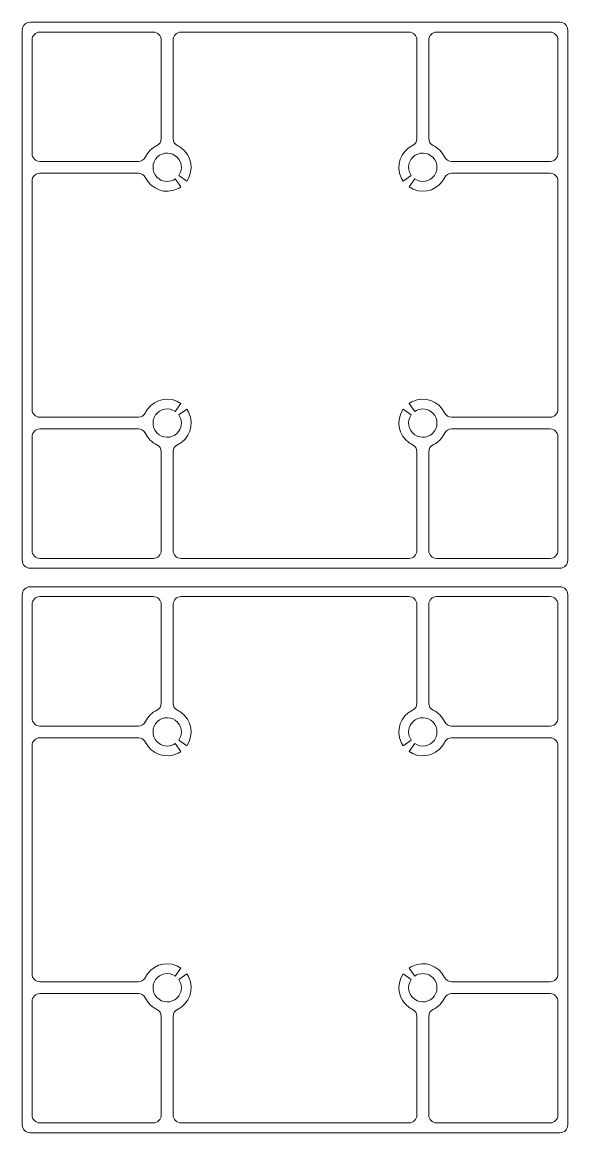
# Model space of a CAD drawing. Header units: inches. Extents: x -293 to -7, y 11 to 293.
# Drawn here: x -292.9 to -154.2, y 10.7 to 292.9 of the extents above; entities that cross this region are included whole.
import ezdxf

# ---------------------------------------------------------------- set-up
doc = ezdxf.new("R2010")
doc.units = ezdxf.units.IN
doc.header["$MEASUREMENT"] = 0

# ---------------------------------------------------------------- blocks, each defined once
blk = doc.blocks.new('block 3')
at = {"color": 7, "lineweight": 15, "true_color": 0xffffff}
blk.add_open_spline([(-189.57, 158.66), (-189.57, 157.56), (-188.68, 156.66), (-187.57, 156.66)], degree=3, dxfattribs=at)
blk = doc.blocks.new('block 4')
at = {"color": 7, "lineweight": 15, "true_color": 0xffffff}
blk.add_lwpolyline([(-189.57, 183.72), (-189.57, 158.66)], dxfattribs=at)
blk = doc.blocks.new('block 5')
at = {"color": 7, "lineweight": 15, "true_color": 0xffffff}
blk.add_open_spline([(-188.43, 185.53), (-189.13, 185.19), (-189.57, 184.49), (-189.57, 183.72)], degree=3, dxfattribs=at)
blk = doc.blocks.new('block 6')
at = {"color": 7, "lineweight": 15, "true_color": 0xffffff}
blk.add_open_spline([(-188.43, 185.53), (-187.18, 186.13), (-186.17, 187.14), (-185.57, 188.39)], degree=3, dxfattribs=at)
blk = doc.blocks.new('block 7')
at = {"color": 7, "lineweight": 15, "true_color": 0xffffff}
blk.add_open_spline([(-183.76, 189.53), (-184.53, 189.53), (-185.24, 189.09), (-185.57, 188.39)], degree=3, dxfattribs=at)
blk = doc.blocks.new('block 8')
at = {"color": 7, "lineweight": 15, "true_color": 0xffffff}
blk.add_lwpolyline([(-158.71, 189.53), (-183.76, 189.53)], dxfattribs=at)
blk = doc.blocks.new('block 9')
at = {"color": 7, "lineweight": 15, "true_color": 0xffffff}
blk.add_open_spline([(-156.71, 187.53), (-156.71, 188.64), (-157.6, 189.53), (-158.71, 189.53)], degree=3, dxfattribs=at)
blk = doc.blocks.new('block 10')
at = {"color": 7, "lineweight": 15, "true_color": 0xffffff}
blk.add_lwpolyline([(-156.71, 158.66), (-156.71, 187.53)], dxfattribs=at)
blk = doc.blocks.new('block 11')
at = {"color": 7, "lineweight": 15, "true_color": 0xffffff}
blk.add_open_spline([(-158.71, 156.66), (-157.6, 156.66), (-156.71, 157.56), (-156.71, 158.66)], degree=3, dxfattribs=at)
blk = doc.blocks.new('block 12')
at = {"color": 7, "lineweight": 15, "true_color": 0xffffff}
blk.add_lwpolyline([(-187.57, 156.66), (-158.71, 156.66)], dxfattribs=at)
blk = doc.blocks.new('block 13')
at = {"color": 7, "lineweight": 15, "true_color": 0xffffff}
blk.add_open_spline([(-288.43, 290.39), (-289.54, 290.39), (-290.43, 289.49), (-290.43, 288.39)], degree=3, dxfattribs=at)
blk = doc.blocks.new('block 14')
at = {"color": 7, "lineweight": 15, "true_color": 0xffffff}
blk.add_lwpolyline([(-259.57, 290.39), (-288.43, 290.39)], dxfattribs=at)
blk = doc.blocks.new('block 15')
at = {"color": 7, "lineweight": 15, "true_color": 0xffffff}
blk.add_open_spline([(-257.57, 288.39), (-257.57, 289.49), (-258.47, 290.39), (-259.57, 290.39)], degree=3, dxfattribs=at)
blk = doc.blocks.new('block 16')
at = {"color": 7, "lineweight": 15, "true_color": 0xffffff}
blk.add_lwpolyline([(-257.57, 263.33), (-257.57, 288.39)], dxfattribs=at)
blk = doc.blocks.new('block 17')
at = {"color": 7, "lineweight": 15, "true_color": 0xffffff}
blk.add_open_spline([(-258.71, 261.53), (-258.01, 261.86), (-257.57, 262.56), (-257.57, 263.33)], degree=3, dxfattribs=at)
blk = doc.blocks.new('block 18')
at = {"color": 7, "lineweight": 15, "true_color": 0xffffff}
blk.add_open_spline([(-258.71, 261.53), (-259.96, 260.93), (-260.97, 259.91), (-261.57, 258.66)], degree=3, dxfattribs=at)
blk = doc.blocks.new('block 19')
at = {"color": 7, "lineweight": 15, "true_color": 0xffffff}
blk.add_open_spline([(-263.38, 257.52), (-262.61, 257.52), (-261.91, 257.96), (-261.57, 258.66)], degree=3, dxfattribs=at)
blk = doc.blocks.new('block 20')
at = {"color": 7, "lineweight": 15, "true_color": 0xffffff}
blk.add_lwpolyline([(-288.43, 257.52), (-263.38, 257.52)], dxfattribs=at)
blk = doc.blocks.new('block 21')
at = {"color": 7, "lineweight": 15, "true_color": 0xffffff}
blk.add_open_spline([(-290.43, 259.52), (-290.43, 258.42), (-289.54, 257.52), (-288.43, 257.52)], degree=3, dxfattribs=at)
blk = doc.blocks.new('block 22')
at = {"color": 7, "lineweight": 15, "true_color": 0xffffff}
blk.add_lwpolyline([(-290.43, 288.39), (-290.43, 259.52)], dxfattribs=at)
blk = doc.blocks.new('block 23')
at = {"color": 7, "lineweight": 15, "true_color": 0xffffff}
blk.add_open_spline([(-290.93, 292.89), (-292.04, 292.89), (-292.93, 292), (-292.93, 290.89)], degree=3, dxfattribs=at)
blk = doc.blocks.new('block 24')
at = {"color": 7, "lineweight": 15, "true_color": 0xffffff}
blk.add_lwpolyline([(-292.93, 290.89), (-292.93, 156.16)], dxfattribs=at)
blk = doc.blocks.new('block 25')
at = {"color": 7, "lineweight": 15, "true_color": 0xffffff}
blk.add_open_spline([(-292.93, 156.16), (-292.93, 155.06), (-292.04, 154.16), (-290.93, 154.16)], degree=3, dxfattribs=at)
blk = doc.blocks.new('block 26')
at = {"color": 7, "lineweight": 15, "true_color": 0xffffff}
blk.add_lwpolyline([(-290.93, 154.16), (-156.21, 154.16)], dxfattribs=at)
blk = doc.blocks.new('block 27')
at = {"color": 7, "lineweight": 15, "true_color": 0xffffff}
blk.add_open_spline([(-156.21, 154.16), (-155.1, 154.16), (-154.21, 155.06), (-154.21, 156.16)], degree=3, dxfattribs=at)
blk = doc.blocks.new('block 28')
at = {"color": 7, "lineweight": 15, "true_color": 0xffffff}
blk.add_lwpolyline([(-154.21, 156.16), (-154.21, 290.89)], dxfattribs=at)
blk = doc.blocks.new('block 29')
at = {"color": 7, "lineweight": 15, "true_color": 0xffffff}
blk.add_open_spline([(-154.21, 290.89), (-154.21, 292), (-155.1, 292.89), (-156.21, 292.89)], degree=3, dxfattribs=at)
blk = doc.blocks.new('block 30')
at = {"color": 7, "lineweight": 15, "true_color": 0xffffff}
blk.add_lwpolyline([(-156.21, 292.89), (-290.93, 292.89)], dxfattribs=at)
blk = doc.blocks.new('block 31')
at = {"color": 7, "lineweight": 15, "true_color": 0xffffff}
blk.add_open_spline([(-253.12, 253.96), (-251.98, 255.59), (-252.38, 257.84), (-254.01, 258.98), (-255.63, 260.12), (-257.88, 259.72), (-259.02, 258.09), (-260.16, 256.46), (-259.76, 254.22), (-258.14, 253.08), (-256.9, 252.21), (-255.25, 252.21), (-254.01, 253.08)], degree=3, knots=[0, 0, 0, 0, 1, 1, 1, 2, 2, 2, 3, 3, 3, 4, 4, 4, 4], dxfattribs=at)
blk = doc.blocks.new('block 32')
at = {"color": 7, "lineweight": 15, "true_color": 0xffffff}
blk.add_lwpolyline([(-251.07, 252.53), (-253.12, 253.96)], dxfattribs=at)
blk = doc.blocks.new('block 33')
at = {"color": 7, "lineweight": 15, "true_color": 0xffffff}
blk.add_open_spline([(-251.07, 252.53), (-249.14, 255.29), (-249.81, 259.09), (-252.57, 261.02), (-252.85, 261.22), (-253.13, 261.38), (-253.43, 261.53)], degree=3, knots=[0, 0, 0, 0, 1, 1, 1, 2, 2, 2, 2], dxfattribs=at)
blk = doc.blocks.new('block 34')
at = {"color": 7, "lineweight": 15, "true_color": 0xffffff}
blk.add_open_spline([(-254.57, 263.33), (-254.57, 262.56), (-254.13, 261.86), (-253.43, 261.53)], degree=3, dxfattribs=at)
blk = doc.blocks.new('block 35')
at = {"color": 7, "lineweight": 15, "true_color": 0xffffff}
blk.add_lwpolyline([(-254.57, 288.39), (-254.57, 263.33)], dxfattribs=at)
blk = doc.blocks.new('block 36')
at = {"color": 7, "lineweight": 15, "true_color": 0xffffff}
blk.add_open_spline([(-252.57, 290.39), (-253.68, 290.39), (-254.57, 289.49), (-254.57, 288.39)], degree=3, dxfattribs=at)
blk = doc.blocks.new('block 37')
at = {"color": 7, "lineweight": 15, "true_color": 0xffffff}
blk.add_lwpolyline([(-194.57, 290.39), (-252.57, 290.39)], dxfattribs=at)
blk = doc.blocks.new('block 38')
at = {"color": 7, "lineweight": 15, "true_color": 0xffffff}
blk.add_open_spline([(-192.57, 288.39), (-192.57, 289.49), (-193.47, 290.39), (-194.57, 290.39)], degree=3, dxfattribs=at)
blk = doc.blocks.new('block 39')
at = {"color": 7, "lineweight": 15, "true_color": 0xffffff}
blk.add_lwpolyline([(-192.57, 263.33), (-192.57, 288.39)], dxfattribs=at)
blk = doc.blocks.new('block 40')
at = {"color": 7, "lineweight": 15, "true_color": 0xffffff}
blk.add_open_spline([(-193.71, 261.53), (-193.01, 261.86), (-192.57, 262.56), (-192.57, 263.33)], degree=3, dxfattribs=at)
blk = doc.blocks.new('block 41')
at = {"color": 7, "lineweight": 15, "true_color": 0xffffff}
blk.add_open_spline([(-193.71, 261.53), (-196.74, 260.07), (-198.03, 256.43), (-196.57, 253.39), (-196.43, 253.09), (-196.26, 252.8), (-196.07, 252.53)], degree=3, knots=[0, 0, 0, 0, 1, 1, 1, 2, 2, 2, 2], dxfattribs=at)
blk = doc.blocks.new('block 42')
at = {"color": 7, "lineweight": 15, "true_color": 0xffffff}
blk.add_lwpolyline([(-194.02, 253.96), (-196.07, 252.53)], dxfattribs=at)
blk = doc.blocks.new('block 43')
at = {"color": 7, "lineweight": 15, "true_color": 0xffffff}
blk.add_open_spline([(-193.14, 253.08), (-191.51, 251.94), (-189.26, 252.33), (-188.12, 253.96), (-186.98, 255.59), (-187.38, 257.84), (-189.01, 258.98), (-190.63, 260.12), (-192.88, 259.72), (-194.02, 258.09), (-194.89, 256.85), (-194.89, 255.2), (-194.02, 253.96)], degree=3, knots=[0, 0, 0, 0, 1, 1, 1, 2, 2, 2, 3, 3, 3, 4, 4, 4, 4], dxfattribs=at)
blk = doc.blocks.new('block 44')
at = {"color": 7, "lineweight": 15, "true_color": 0xffffff}
blk.add_lwpolyline([(-194.57, 251.03), (-193.14, 253.08)], dxfattribs=at)
blk = doc.blocks.new('block 45')
at = {"color": 7, "lineweight": 15, "true_color": 0xffffff}
blk.add_open_spline([(-194.57, 251.03), (-191.81, 249.1), (-188.01, 249.77), (-186.07, 252.53), (-185.88, 252.8), (-185.71, 253.09), (-185.57, 253.39)], degree=3, knots=[0, 0, 0, 0, 1, 1, 1, 2, 2, 2, 2], dxfattribs=at)
blk = doc.blocks.new('block 46')
at = {"color": 7, "lineweight": 15, "true_color": 0xffffff}
blk.add_open_spline([(-183.76, 254.53), (-184.53, 254.53), (-185.24, 254.09), (-185.57, 253.39)], degree=3, dxfattribs=at)
blk = doc.blocks.new('block 47')
at = {"color": 7, "lineweight": 15, "true_color": 0xffffff}
blk.add_lwpolyline([(-158.71, 254.53), (-183.76, 254.53)], dxfattribs=at)
blk = doc.blocks.new('block 48')
at = {"color": 7, "lineweight": 15, "true_color": 0xffffff}
blk.add_open_spline([(-156.71, 252.53), (-156.71, 253.64), (-157.6, 254.53), (-158.71, 254.53)], degree=3, dxfattribs=at)
blk = doc.blocks.new('block 49')
at = {"color": 7, "lineweight": 15, "true_color": 0xffffff}
blk.add_lwpolyline([(-156.71, 194.52), (-156.71, 252.53)], dxfattribs=at)
blk = doc.blocks.new('block 50')
at = {"color": 7, "lineweight": 15, "true_color": 0xffffff}
blk.add_open_spline([(-158.71, 192.52), (-157.6, 192.52), (-156.71, 193.42), (-156.71, 194.52)], degree=3, dxfattribs=at)
blk = doc.blocks.new('block 51')
at = {"color": 7, "lineweight": 15, "true_color": 0xffffff}
blk.add_lwpolyline([(-183.76, 192.52), (-158.71, 192.52)], dxfattribs=at)
blk = doc.blocks.new('block 52')
at = {"color": 7, "lineweight": 15, "true_color": 0xffffff}
blk.add_open_spline([(-185.57, 193.66), (-185.24, 192.96), (-184.53, 192.52), (-183.76, 192.52)], degree=3, dxfattribs=at)
blk = doc.blocks.new('block 53')
at = {"color": 7, "lineweight": 15, "true_color": 0xffffff}
blk.add_open_spline([(-185.57, 193.66), (-187.02, 196.7), (-190.66, 197.98), (-193.7, 196.53), (-194.01, 196.39), (-194.29, 196.22), (-194.57, 196.02)], degree=3, knots=[0, 0, 0, 0, 1, 1, 1, 2, 2, 2, 2], dxfattribs=at)
blk = doc.blocks.new('block 54')
at = {"color": 7, "lineweight": 15, "true_color": 0xffffff}
blk.add_lwpolyline([(-193.14, 193.98), (-194.57, 196.02)], dxfattribs=at)
blk = doc.blocks.new('block 55')
at = {"color": 7, "lineweight": 15, "true_color": 0xffffff}
blk.add_open_spline([(-194.02, 193.09), (-195.16, 191.46), (-194.76, 189.22), (-193.14, 188.08), (-191.51, 186.94), (-189.26, 187.33), (-188.12, 188.96), (-186.98, 190.59), (-187.38, 192.84), (-189.01, 193.98), (-190.25, 194.84), (-191.9, 194.84), (-193.14, 193.98)], degree=3, knots=[0, 0, 0, 0, 1, 1, 1, 2, 2, 2, 3, 3, 3, 4, 4, 4, 4], dxfattribs=at)
blk = doc.blocks.new('block 56')
at = {"color": 7, "lineweight": 15, "true_color": 0xffffff}
blk.add_lwpolyline([(-196.07, 194.53), (-194.02, 193.09)], dxfattribs=at)
blk = doc.blocks.new('block 57')
at = {"color": 7, "lineweight": 15, "true_color": 0xffffff}
blk.add_open_spline([(-196.07, 194.53), (-198, 191.77), (-197.33, 187.96), (-194.57, 186.03), (-194.3, 185.84), (-194.01, 185.67), (-193.71, 185.53)], degree=3, knots=[0, 0, 0, 0, 1, 1, 1, 2, 2, 2, 2], dxfattribs=at)
blk = doc.blocks.new('block 58')
at = {"color": 7, "lineweight": 15, "true_color": 0xffffff}
blk.add_open_spline([(-192.57, 183.72), (-192.57, 184.49), (-193.01, 185.19), (-193.71, 185.53)], degree=3, dxfattribs=at)
blk = doc.blocks.new('block 59')
at = {"color": 7, "lineweight": 15, "true_color": 0xffffff}
blk.add_lwpolyline([(-192.57, 158.66), (-192.57, 183.72)], dxfattribs=at)
blk = doc.blocks.new('block 60')
at = {"color": 7, "lineweight": 15, "true_color": 0xffffff}
blk.add_open_spline([(-194.57, 156.66), (-193.47, 156.66), (-192.57, 157.56), (-192.57, 158.66)], degree=3, dxfattribs=at)
blk = doc.blocks.new('block 61')
at = {"color": 7, "lineweight": 15, "true_color": 0xffffff}
blk.add_lwpolyline([(-252.57, 156.66), (-194.57, 156.66)], dxfattribs=at)
blk = doc.blocks.new('block 62')
at = {"color": 7, "lineweight": 15, "true_color": 0xffffff}
blk.add_open_spline([(-254.57, 158.66), (-254.57, 157.56), (-253.68, 156.66), (-252.57, 156.66)], degree=3, dxfattribs=at)
blk = doc.blocks.new('block 63')
at = {"color": 7, "lineweight": 15, "true_color": 0xffffff}
blk.add_lwpolyline([(-254.57, 183.72), (-254.57, 158.66)], dxfattribs=at)
blk = doc.blocks.new('block 64')
at = {"color": 7, "lineweight": 15, "true_color": 0xffffff}
blk.add_open_spline([(-253.43, 185.53), (-254.13, 185.19), (-254.57, 184.49), (-254.57, 183.72)], degree=3, dxfattribs=at)
blk = doc.blocks.new('block 65')
at = {"color": 7, "lineweight": 15, "true_color": 0xffffff}
blk.add_open_spline([(-253.43, 185.53), (-250.4, 186.98), (-249.11, 190.62), (-250.57, 193.66), (-250.71, 193.96), (-250.88, 194.25), (-251.07, 194.53)], degree=3, knots=[0, 0, 0, 0, 1, 1, 1, 2, 2, 2, 2], dxfattribs=at)
blk = doc.blocks.new('block 66')
at = {"color": 7, "lineweight": 15, "true_color": 0xffffff}
blk.add_lwpolyline([(-253.12, 193.09), (-251.07, 194.53)], dxfattribs=at)
blk = doc.blocks.new('block 67')
at = {"color": 7, "lineweight": 15, "true_color": 0xffffff}
blk.add_open_spline([(-254.01, 193.98), (-255.63, 195.12), (-257.88, 194.72), (-259.02, 193.09), (-260.16, 191.46), (-259.76, 189.22), (-258.14, 188.08), (-256.51, 186.94), (-254.26, 187.33), (-253.12, 188.96), (-252.25, 190.2), (-252.25, 191.85), (-253.12, 193.09)], degree=3, knots=[0, 0, 0, 0, 1, 1, 1, 2, 2, 2, 3, 3, 3, 4, 4, 4, 4], dxfattribs=at)
blk = doc.blocks.new('block 68')
at = {"color": 7, "lineweight": 15, "true_color": 0xffffff}
blk.add_lwpolyline([(-252.57, 196.02), (-254.01, 193.98)], dxfattribs=at)
blk = doc.blocks.new('block 69')
at = {"color": 7, "lineweight": 15, "true_color": 0xffffff}
blk.add_open_spline([(-252.57, 196.02), (-255.33, 197.96), (-259.14, 197.29), (-261.07, 194.53), (-261.26, 194.25), (-261.43, 193.96), (-261.57, 193.66)], degree=3, knots=[0, 0, 0, 0, 1, 1, 1, 2, 2, 2, 2], dxfattribs=at)
blk = doc.blocks.new('block 70')
at = {"color": 7, "lineweight": 15, "true_color": 0xffffff}
blk.add_open_spline([(-263.38, 192.52), (-262.61, 192.52), (-261.91, 192.96), (-261.57, 193.66)], degree=3, dxfattribs=at)
blk = doc.blocks.new('block 71')
at = {"color": 7, "lineweight": 15, "true_color": 0xffffff}
blk.add_lwpolyline([(-288.43, 192.52), (-263.38, 192.52)], dxfattribs=at)
blk = doc.blocks.new('block 72')
at = {"color": 7, "lineweight": 15, "true_color": 0xffffff}
blk.add_open_spline([(-290.43, 194.52), (-290.43, 193.42), (-289.54, 192.52), (-288.43, 192.52)], degree=3, dxfattribs=at)
blk = doc.blocks.new('block 73')
at = {"color": 7, "lineweight": 15, "true_color": 0xffffff}
blk.add_lwpolyline([(-290.43, 252.53), (-290.43, 194.52)], dxfattribs=at)
blk = doc.blocks.new('block 74')
at = {"color": 7, "lineweight": 15, "true_color": 0xffffff}
blk.add_open_spline([(-288.43, 254.53), (-289.54, 254.53), (-290.43, 253.64), (-290.43, 252.53)], degree=3, dxfattribs=at)
blk = doc.blocks.new('block 75')
at = {"color": 7, "lineweight": 15, "true_color": 0xffffff}
blk.add_lwpolyline([(-263.38, 254.53), (-288.43, 254.53)], dxfattribs=at)
blk = doc.blocks.new('block 76')
at = {"color": 7, "lineweight": 15, "true_color": 0xffffff}
blk.add_open_spline([(-261.57, 253.39), (-261.91, 254.09), (-262.61, 254.53), (-263.38, 254.53)], degree=3, dxfattribs=at)
blk = doc.blocks.new('block 77')
at = {"color": 7, "lineweight": 15, "true_color": 0xffffff}
blk.add_open_spline([(-261.57, 253.39), (-260.12, 250.36), (-256.48, 249.07), (-253.44, 250.52), (-253.14, 250.67), (-252.85, 250.84), (-252.57, 251.03)], degree=3, knots=[0, 0, 0, 0, 1, 1, 1, 2, 2, 2, 2], dxfattribs=at)
blk = doc.blocks.new('block 78')
at = {"color": 7, "lineweight": 15, "true_color": 0xffffff}
blk.add_lwpolyline([(-254.01, 253.08), (-252.57, 251.03)], dxfattribs=at)
blk = doc.blocks.new('block 79')
at = {"color": 7, "lineweight": 15, "true_color": 0xffffff}
blk.add_open_spline([(-288.43, 189.53), (-289.54, 189.53), (-290.43, 188.64), (-290.43, 187.53)], degree=3, dxfattribs=at)
blk = doc.blocks.new('block 80')
at = {"color": 7, "lineweight": 15, "true_color": 0xffffff}
blk.add_lwpolyline([(-263.38, 189.53), (-288.43, 189.53)], dxfattribs=at)
blk = doc.blocks.new('block 81')
at = {"color": 7, "lineweight": 15, "true_color": 0xffffff}
blk.add_open_spline([(-261.57, 188.39), (-261.91, 189.09), (-262.61, 189.53), (-263.38, 189.53)], degree=3, dxfattribs=at)
blk = doc.blocks.new('block 82')
at = {"color": 7, "lineweight": 15, "true_color": 0xffffff}
blk.add_open_spline([(-261.57, 188.39), (-260.97, 187.14), (-259.96, 186.13), (-258.71, 185.53)], degree=3, dxfattribs=at)
blk = doc.blocks.new('block 83')
at = {"color": 7, "lineweight": 15, "true_color": 0xffffff}
blk.add_open_spline([(-257.57, 183.72), (-257.57, 184.49), (-258.01, 185.19), (-258.71, 185.53)], degree=3, dxfattribs=at)
blk = doc.blocks.new('block 84')
at = {"color": 7, "lineweight": 15, "true_color": 0xffffff}
blk.add_lwpolyline([(-257.57, 158.66), (-257.57, 183.72)], dxfattribs=at)
blk = doc.blocks.new('block 85')
at = {"color": 7, "lineweight": 15, "true_color": 0xffffff}
blk.add_open_spline([(-259.57, 156.66), (-258.47, 156.66), (-257.57, 157.56), (-257.57, 158.66)], degree=3, dxfattribs=at)
blk = doc.blocks.new('block 86')
at = {"color": 7, "lineweight": 15, "true_color": 0xffffff}
blk.add_lwpolyline([(-288.43, 156.66), (-259.57, 156.66)], dxfattribs=at)
blk = doc.blocks.new('block 87')
at = {"color": 7, "lineweight": 15, "true_color": 0xffffff}
blk.add_open_spline([(-290.43, 158.66), (-290.43, 157.56), (-289.54, 156.66), (-288.43, 156.66)], degree=3, dxfattribs=at)
blk = doc.blocks.new('block 88')
at = {"color": 7, "lineweight": 15, "true_color": 0xffffff}
blk.add_lwpolyline([(-290.43, 187.53), (-290.43, 158.66)], dxfattribs=at)
blk = doc.blocks.new('block 89')
at = {"color": 7, "lineweight": 15, "true_color": 0xffffff}
blk.add_open_spline([(-158.71, 257.52), (-157.6, 257.52), (-156.71, 258.42), (-156.71, 259.52)], degree=3, dxfattribs=at)
blk = doc.blocks.new('block 90')
at = {"color": 7, "lineweight": 15, "true_color": 0xffffff}
blk.add_lwpolyline([(-183.76, 257.52), (-158.71, 257.52)], dxfattribs=at)
blk = doc.blocks.new('block 91')
at = {"color": 7, "lineweight": 15, "true_color": 0xffffff}
blk.add_open_spline([(-185.57, 258.66), (-185.24, 257.96), (-184.53, 257.52), (-183.76, 257.52)], degree=3, dxfattribs=at)
blk = doc.blocks.new('block 92')
at = {"color": 7, "lineweight": 15, "true_color": 0xffffff}
blk.add_open_spline([(-185.57, 258.66), (-186.17, 259.91), (-187.18, 260.93), (-188.43, 261.53)], degree=3, dxfattribs=at)
blk = doc.blocks.new('block 93')
at = {"color": 7, "lineweight": 15, "true_color": 0xffffff}
blk.add_open_spline([(-189.57, 263.33), (-189.57, 262.56), (-189.13, 261.86), (-188.43, 261.53)], degree=3, dxfattribs=at)
blk = doc.blocks.new('block 94')
at = {"color": 7, "lineweight": 15, "true_color": 0xffffff}
blk.add_lwpolyline([(-189.57, 288.39), (-189.57, 263.33)], dxfattribs=at)
blk = doc.blocks.new('block 95')
at = {"color": 7, "lineweight": 15, "true_color": 0xffffff}
blk.add_open_spline([(-187.57, 290.39), (-188.68, 290.39), (-189.57, 289.49), (-189.57, 288.39)], degree=3, dxfattribs=at)
blk = doc.blocks.new('block 96')
at = {"color": 7, "lineweight": 15, "true_color": 0xffffff}
blk.add_lwpolyline([(-158.71, 290.39), (-187.57, 290.39)], dxfattribs=at)
blk = doc.blocks.new('block 97')
at = {"color": 7, "lineweight": 15, "true_color": 0xffffff}
blk.add_open_spline([(-156.71, 288.39), (-156.71, 289.49), (-157.6, 290.39), (-158.71, 290.39)], degree=3, dxfattribs=at)
blk = doc.blocks.new('block 98')
at = {"color": 7, "lineweight": 15, "true_color": 0xffffff}
blk.add_lwpolyline([(-156.71, 259.52), (-156.71, 288.39)], dxfattribs=at)
blk = doc.blocks.new('block 2')
for name in ['block 23', 'block 24', 'block 30', 'block 29', 'block 28', 'block 13', 'block 22', 'block 14', 'block 15', 'block 16', 'block 36', 'block 35', 'block 37', 'block 38', 'block 39', 'block 95', 'block 94', 'block 96', 'block 97', 'block 98', 'block 17', 'block 34', 'block 40', 'block 93', 'block 18', 'block 31', 'block 33', 'block 41', 'block 43', 'block 92', 'block 21', 'block 20', 'block 19', 'block 91', 'block 90', 'block 89', 'block 74', 'block 75', 'block 76', 'block 46', 'block 47', 'block 48', 'block 73', 'block 77', 'block 78', 'block 32', 'block 42', 'block 45', 'block 44', 'block 49', 'block 69', 'block 53', 'block 67', 'block 68', 'block 55', 'block 54', 'block 72', 'block 71', 'block 70', 'block 65', 'block 66', 'block 57', 'block 56', 'block 52', 'block 51', 'block 50', 'block 79', 'block 80', 'block 81', 'block 7', 'block 8', 'block 9', 'block 88', 'block 82', 'block 6', 'block 10', 'block 83', 'block 84', 'block 64', 'block 63', 'block 58', 'block 59', 'block 5', 'block 4', 'block 87', 'block 85', 'block 62', 'block 60', 'block 3', 'block 11', 'block 25', 'block 86', 'block 61', 'block 12', 'block 27', 'block 26']:
    blk.add_blockref(name, (0, 0))
blk = doc.blocks.new('block 197')
at = {"color": 7, "lineweight": 15, "true_color": 0xffffff}
blk.add_open_spline([(-189.57, 15.2), (-189.57, 14.09), (-188.68, 13.2), (-187.57, 13.2)], degree=3, dxfattribs=at)
blk = doc.blocks.new('block 198')
at = {"color": 7, "lineweight": 15, "true_color": 0xffffff}
blk.add_lwpolyline([(-189.57, 40.26), (-189.57, 15.2)], dxfattribs=at)
blk = doc.blocks.new('block 199')
at = {"color": 7, "lineweight": 15, "true_color": 0xffffff}
blk.add_open_spline([(-188.43, 42.06), (-189.13, 41.73), (-189.57, 41.03), (-189.57, 40.26)], degree=3, dxfattribs=at)
blk = doc.blocks.new('block 200')
at = {"color": 7, "lineweight": 15, "true_color": 0xffffff}
blk.add_open_spline([(-188.43, 42.06), (-187.18, 42.66), (-186.17, 43.67), (-185.57, 44.93)], degree=3, dxfattribs=at)
blk = doc.blocks.new('block 201')
at = {"color": 7, "lineweight": 15, "true_color": 0xffffff}
blk.add_open_spline([(-183.76, 46.07), (-184.53, 46.07), (-185.24, 45.62), (-185.57, 44.93)], degree=3, dxfattribs=at)
blk = doc.blocks.new('block 202')
at = {"color": 7, "lineweight": 15, "true_color": 0xffffff}
blk.add_lwpolyline([(-158.71, 46.07), (-183.76, 46.07)], dxfattribs=at)
blk = doc.blocks.new('block 203')
at = {"color": 7, "lineweight": 15, "true_color": 0xffffff}
blk.add_open_spline([(-156.71, 44.07), (-156.71, 45.17), (-157.6, 46.07), (-158.71, 46.07)], degree=3, dxfattribs=at)
blk = doc.blocks.new('block 204')
at = {"color": 7, "lineweight": 15, "true_color": 0xffffff}
blk.add_lwpolyline([(-156.71, 15.2), (-156.71, 44.07)], dxfattribs=at)
blk = doc.blocks.new('block 205')
at = {"color": 7, "lineweight": 15, "true_color": 0xffffff}
blk.add_open_spline([(-158.71, 13.2), (-157.6, 13.2), (-156.71, 14.09), (-156.71, 15.2)], degree=3, dxfattribs=at)
blk = doc.blocks.new('block 206')
at = {"color": 7, "lineweight": 15, "true_color": 0xffffff}
blk.add_lwpolyline([(-187.57, 13.2), (-158.71, 13.2)], dxfattribs=at)
blk = doc.blocks.new('block 207')
at = {"color": 7, "lineweight": 15, "true_color": 0xffffff}
blk.add_open_spline([(-288.43, 146.93), (-289.54, 146.93), (-290.43, 146.03), (-290.43, 144.93)], degree=3, dxfattribs=at)
blk = doc.blocks.new('block 208')
at = {"color": 7, "lineweight": 15, "true_color": 0xffffff}
blk.add_lwpolyline([(-259.57, 146.93), (-288.43, 146.93)], dxfattribs=at)
blk = doc.blocks.new('block 209')
at = {"color": 7, "lineweight": 15, "true_color": 0xffffff}
blk.add_open_spline([(-257.57, 144.93), (-257.57, 146.03), (-258.47, 146.93), (-259.57, 146.93)], degree=3, dxfattribs=at)
blk = doc.blocks.new('block 210')
at = {"color": 7, "lineweight": 15, "true_color": 0xffffff}
blk.add_lwpolyline([(-257.57, 119.87), (-257.57, 144.93)], dxfattribs=at)
blk = doc.blocks.new('block 211')
at = {"color": 7, "lineweight": 15, "true_color": 0xffffff}
blk.add_open_spline([(-258.71, 118.06), (-258.01, 118.4), (-257.57, 119.1), (-257.57, 119.87)], degree=3, dxfattribs=at)
blk = doc.blocks.new('block 212')
at = {"color": 7, "lineweight": 15, "true_color": 0xffffff}
blk.add_open_spline([(-258.71, 118.06), (-259.96, 117.46), (-260.97, 116.45), (-261.57, 115.19)], degree=3, dxfattribs=at)
blk = doc.blocks.new('block 213')
at = {"color": 7, "lineweight": 15, "true_color": 0xffffff}
blk.add_open_spline([(-263.38, 114.06), (-262.61, 114.06), (-261.91, 114.5), (-261.57, 115.19)], degree=3, dxfattribs=at)
blk = doc.blocks.new('block 214')
at = {"color": 7, "lineweight": 15, "true_color": 0xffffff}
blk.add_lwpolyline([(-288.43, 114.06), (-263.38, 114.06)], dxfattribs=at)
blk = doc.blocks.new('block 215')
at = {"color": 7, "lineweight": 15, "true_color": 0xffffff}
blk.add_open_spline([(-290.43, 116.06), (-290.43, 114.95), (-289.54, 114.06), (-288.43, 114.06)], degree=3, dxfattribs=at)
blk = doc.blocks.new('block 216')
at = {"color": 7, "lineweight": 15, "true_color": 0xffffff}
blk.add_lwpolyline([(-290.43, 144.93), (-290.43, 116.06)], dxfattribs=at)
blk = doc.blocks.new('block 217')
at = {"color": 7, "lineweight": 15, "true_color": 0xffffff}
blk.add_open_spline([(-290.93, 149.43), (-292.04, 149.43), (-292.93, 148.53), (-292.93, 147.43)], degree=3, dxfattribs=at)
blk = doc.blocks.new('block 218')
at = {"color": 7, "lineweight": 15, "true_color": 0xffffff}
blk.add_lwpolyline([(-292.93, 147.43), (-292.93, 12.7)], dxfattribs=at)
blk = doc.blocks.new('block 219')
at = {"color": 7, "lineweight": 15, "true_color": 0xffffff}
blk.add_open_spline([(-292.93, 12.7), (-292.93, 11.59), (-292.04, 10.7), (-290.93, 10.7)], degree=3, dxfattribs=at)
blk = doc.blocks.new('block 220')
at = {"color": 7, "lineweight": 15, "true_color": 0xffffff}
blk.add_lwpolyline([(-290.93, 10.7), (-156.21, 10.7)], dxfattribs=at)
blk = doc.blocks.new('block 221')
at = {"color": 7, "lineweight": 15, "true_color": 0xffffff}
blk.add_open_spline([(-156.21, 10.7), (-155.1, 10.7), (-154.21, 11.59), (-154.21, 12.7)], degree=3, dxfattribs=at)
blk = doc.blocks.new('block 222')
at = {"color": 7, "lineweight": 15, "true_color": 0xffffff}
blk.add_lwpolyline([(-154.21, 12.7), (-154.21, 147.43)], dxfattribs=at)
blk = doc.blocks.new('block 223')
at = {"color": 7, "lineweight": 15, "true_color": 0xffffff}
blk.add_open_spline([(-154.21, 147.43), (-154.21, 148.53), (-155.1, 149.43), (-156.21, 149.43)], degree=3, dxfattribs=at)
blk = doc.blocks.new('block 224')
at = {"color": 7, "lineweight": 15, "true_color": 0xffffff}
blk.add_lwpolyline([(-156.21, 149.43), (-290.93, 149.43)], dxfattribs=at)
blk = doc.blocks.new('block 225')
at = {"color": 7, "lineweight": 15, "true_color": 0xffffff}
blk.add_open_spline([(-253.12, 110.5), (-251.98, 112.13), (-252.38, 114.37), (-254.01, 115.51), (-255.63, 116.65), (-257.88, 116.26), (-259.02, 114.63), (-260.16, 113), (-259.76, 110.75), (-258.14, 109.61), (-256.9, 108.75), (-255.25, 108.75), (-254.01, 109.61)], degree=3, knots=[0, 0, 0, 0, 1, 1, 1, 2, 2, 2, 3, 3, 3, 4, 4, 4, 4], dxfattribs=at)
blk = doc.blocks.new('block 226')
at = {"color": 7, "lineweight": 15, "true_color": 0xffffff}
blk.add_lwpolyline([(-251.07, 109.06), (-253.12, 110.5)], dxfattribs=at)
blk = doc.blocks.new('block 227')
at = {"color": 7, "lineweight": 15, "true_color": 0xffffff}
blk.add_open_spline([(-251.07, 109.06), (-249.14, 111.82), (-249.81, 115.63), (-252.57, 117.56), (-252.85, 117.75), (-253.13, 117.92), (-253.43, 118.06)], degree=3, knots=[0, 0, 0, 0, 1, 1, 1, 2, 2, 2, 2], dxfattribs=at)
blk = doc.blocks.new('block 228')
at = {"color": 7, "lineweight": 15, "true_color": 0xffffff}
blk.add_open_spline([(-254.57, 119.87), (-254.57, 119.1), (-254.13, 118.4), (-253.43, 118.06)], degree=3, dxfattribs=at)
blk = doc.blocks.new('block 229')
at = {"color": 7, "lineweight": 15, "true_color": 0xffffff}
blk.add_lwpolyline([(-254.57, 144.93), (-254.57, 119.87)], dxfattribs=at)
blk = doc.blocks.new('block 230')
at = {"color": 7, "lineweight": 15, "true_color": 0xffffff}
blk.add_open_spline([(-252.57, 146.93), (-253.68, 146.93), (-254.57, 146.03), (-254.57, 144.93)], degree=3, dxfattribs=at)
blk = doc.blocks.new('block 231')
at = {"color": 7, "lineweight": 15, "true_color": 0xffffff}
blk.add_lwpolyline([(-194.57, 146.93), (-252.57, 146.93)], dxfattribs=at)
blk = doc.blocks.new('block 232')
at = {"color": 7, "lineweight": 15, "true_color": 0xffffff}
blk.add_open_spline([(-192.57, 144.93), (-192.57, 146.03), (-193.47, 146.93), (-194.57, 146.93)], degree=3, dxfattribs=at)
blk = doc.blocks.new('block 233')
at = {"color": 7, "lineweight": 15, "true_color": 0xffffff}
blk.add_lwpolyline([(-192.57, 119.87), (-192.57, 144.93)], dxfattribs=at)
blk = doc.blocks.new('block 234')
at = {"color": 7, "lineweight": 15, "true_color": 0xffffff}
blk.add_open_spline([(-193.71, 118.06), (-193.01, 118.4), (-192.57, 119.1), (-192.57, 119.87)], degree=3, dxfattribs=at)
blk = doc.blocks.new('block 235')
at = {"color": 7, "lineweight": 15, "true_color": 0xffffff}
blk.add_open_spline([(-193.71, 118.06), (-196.74, 116.61), (-198.03, 112.96), (-196.57, 109.93), (-196.43, 109.63), (-196.26, 109.34), (-196.07, 109.06)], degree=3, knots=[0, 0, 0, 0, 1, 1, 1, 2, 2, 2, 2], dxfattribs=at)
blk = doc.blocks.new('block 236')
at = {"color": 7, "lineweight": 15, "true_color": 0xffffff}
blk.add_lwpolyline([(-194.02, 110.5), (-196.07, 109.06)], dxfattribs=at)
blk = doc.blocks.new('block 237')
at = {"color": 7, "lineweight": 15, "true_color": 0xffffff}
blk.add_open_spline([(-193.14, 109.61), (-191.51, 108.47), (-189.26, 108.87), (-188.12, 110.5), (-186.98, 112.13), (-187.38, 114.37), (-189.01, 115.51), (-190.63, 116.65), (-192.88, 116.26), (-194.02, 114.63), (-194.89, 113.39), (-194.89, 111.74), (-194.02, 110.5)], degree=3, knots=[0, 0, 0, 0, 1, 1, 1, 2, 2, 2, 3, 3, 3, 4, 4, 4, 4], dxfattribs=at)
blk = doc.blocks.new('block 238')
at = {"color": 7, "lineweight": 15, "true_color": 0xffffff}
blk.add_lwpolyline([(-194.57, 107.57), (-193.14, 109.61)], dxfattribs=at)
blk = doc.blocks.new('block 239')
at = {"color": 7, "lineweight": 15, "true_color": 0xffffff}
blk.add_open_spline([(-194.57, 107.57), (-191.81, 105.63), (-188.01, 106.3), (-186.07, 109.06), (-185.88, 109.34), (-185.71, 109.63), (-185.57, 109.93)], degree=3, knots=[0, 0, 0, 0, 1, 1, 1, 2, 2, 2, 2], dxfattribs=at)
blk = doc.blocks.new('block 240')
at = {"color": 7, "lineweight": 15, "true_color": 0xffffff}
blk.add_open_spline([(-183.76, 111.07), (-184.53, 111.07), (-185.24, 110.62), (-185.57, 109.93)], degree=3, dxfattribs=at)
blk = doc.blocks.new('block 241')
at = {"color": 7, "lineweight": 15, "true_color": 0xffffff}
blk.add_lwpolyline([(-158.71, 111.07), (-183.76, 111.07)], dxfattribs=at)
blk = doc.blocks.new('block 242')
at = {"color": 7, "lineweight": 15, "true_color": 0xffffff}
blk.add_open_spline([(-156.71, 109.07), (-156.71, 110.17), (-157.6, 111.07), (-158.71, 111.07)], degree=3, dxfattribs=at)
blk = doc.blocks.new('block 243')
at = {"color": 7, "lineweight": 15, "true_color": 0xffffff}
blk.add_lwpolyline([(-156.71, 51.06), (-156.71, 109.07)], dxfattribs=at)
blk = doc.blocks.new('block 244')
at = {"color": 7, "lineweight": 15, "true_color": 0xffffff}
blk.add_open_spline([(-158.71, 49.06), (-157.6, 49.06), (-156.71, 49.95), (-156.71, 51.06)], degree=3, dxfattribs=at)
blk = doc.blocks.new('block 245')
at = {"color": 7, "lineweight": 15, "true_color": 0xffffff}
blk.add_lwpolyline([(-183.76, 49.06), (-158.71, 49.06)], dxfattribs=at)
blk = doc.blocks.new('block 246')
at = {"color": 7, "lineweight": 15, "true_color": 0xffffff}
blk.add_open_spline([(-185.57, 50.19), (-185.24, 49.5), (-184.53, 49.06), (-183.76, 49.06)], degree=3, dxfattribs=at)
blk = doc.blocks.new('block 247')
at = {"color": 7, "lineweight": 15, "true_color": 0xffffff}
blk.add_open_spline([(-185.57, 50.19), (-187.02, 53.23), (-190.66, 54.52), (-193.7, 53.07), (-194.01, 52.92), (-194.29, 52.75), (-194.57, 52.56)], degree=3, knots=[0, 0, 0, 0, 1, 1, 1, 2, 2, 2, 2], dxfattribs=at)
blk = doc.blocks.new('block 248')
at = {"color": 7, "lineweight": 15, "true_color": 0xffffff}
blk.add_lwpolyline([(-193.14, 50.51), (-194.57, 52.56)], dxfattribs=at)
blk = doc.blocks.new('block 249')
at = {"color": 7, "lineweight": 15, "true_color": 0xffffff}
blk.add_open_spline([(-194.02, 49.63), (-195.16, 48), (-194.76, 45.75), (-193.14, 44.61), (-191.51, 43.47), (-189.26, 43.87), (-188.12, 45.5), (-186.98, 47.13), (-187.38, 49.37), (-189.01, 50.51), (-190.25, 51.38), (-191.9, 51.38), (-193.14, 50.51)], degree=3, knots=[0, 0, 0, 0, 1, 1, 1, 2, 2, 2, 3, 3, 3, 4, 4, 4, 4], dxfattribs=at)
blk = doc.blocks.new('block 250')
at = {"color": 7, "lineweight": 15, "true_color": 0xffffff}
blk.add_lwpolyline([(-196.07, 51.06), (-194.02, 49.63)], dxfattribs=at)
blk = doc.blocks.new('block 251')
at = {"color": 7, "lineweight": 15, "true_color": 0xffffff}
blk.add_open_spline([(-196.07, 51.06), (-198, 48.3), (-197.33, 44.5), (-194.57, 42.57), (-194.3, 42.37), (-194.01, 42.21), (-193.71, 42.06)], degree=3, knots=[0, 0, 0, 0, 1, 1, 1, 2, 2, 2, 2], dxfattribs=at)
blk = doc.blocks.new('block 252')
at = {"color": 7, "lineweight": 15, "true_color": 0xffffff}
blk.add_open_spline([(-192.57, 40.26), (-192.57, 41.03), (-193.01, 41.73), (-193.71, 42.06)], degree=3, dxfattribs=at)
blk = doc.blocks.new('block 253')
at = {"color": 7, "lineweight": 15, "true_color": 0xffffff}
blk.add_lwpolyline([(-192.57, 15.2), (-192.57, 40.26)], dxfattribs=at)
blk = doc.blocks.new('block 254')
at = {"color": 7, "lineweight": 15, "true_color": 0xffffff}
blk.add_open_spline([(-194.57, 13.2), (-193.47, 13.2), (-192.57, 14.09), (-192.57, 15.2)], degree=3, dxfattribs=at)
blk = doc.blocks.new('block 255')
at = {"color": 7, "lineweight": 15, "true_color": 0xffffff}
blk.add_lwpolyline([(-252.57, 13.2), (-194.57, 13.2)], dxfattribs=at)
blk = doc.blocks.new('block 256')
at = {"color": 7, "lineweight": 15, "true_color": 0xffffff}
blk.add_open_spline([(-254.57, 15.2), (-254.57, 14.09), (-253.68, 13.2), (-252.57, 13.2)], degree=3, dxfattribs=at)
blk = doc.blocks.new('block 257')
at = {"color": 7, "lineweight": 15, "true_color": 0xffffff}
blk.add_lwpolyline([(-254.57, 40.26), (-254.57, 15.2)], dxfattribs=at)
blk = doc.blocks.new('block 258')
at = {"color": 7, "lineweight": 15, "true_color": 0xffffff}
blk.add_open_spline([(-253.43, 42.06), (-254.13, 41.73), (-254.57, 41.03), (-254.57, 40.26)], degree=3, dxfattribs=at)
blk = doc.blocks.new('block 259')
at = {"color": 7, "lineweight": 15, "true_color": 0xffffff}
blk.add_open_spline([(-253.43, 42.06), (-250.4, 43.52), (-249.11, 47.16), (-250.57, 50.2), (-250.71, 50.5), (-250.88, 50.79), (-251.07, 51.06)], degree=3, knots=[0, 0, 0, 0, 1, 1, 1, 2, 2, 2, 2], dxfattribs=at)
blk = doc.blocks.new('block 260')
at = {"color": 7, "lineweight": 15, "true_color": 0xffffff}
blk.add_lwpolyline([(-253.12, 49.63), (-251.07, 51.06)], dxfattribs=at)
blk = doc.blocks.new('block 261')
at = {"color": 7, "lineweight": 15, "true_color": 0xffffff}
blk.add_open_spline([(-254.01, 50.51), (-255.63, 51.65), (-257.88, 51.26), (-259.02, 49.63), (-260.16, 48), (-259.76, 45.75), (-258.14, 44.61), (-256.51, 43.47), (-254.26, 43.87), (-253.12, 45.5), (-252.25, 46.74), (-252.25, 48.39), (-253.12, 49.63)], degree=3, knots=[0, 0, 0, 0, 1, 1, 1, 2, 2, 2, 3, 3, 3, 4, 4, 4, 4], dxfattribs=at)
blk = doc.blocks.new('block 262')
at = {"color": 7, "lineweight": 15, "true_color": 0xffffff}
blk.add_lwpolyline([(-252.57, 52.56), (-254.01, 50.51)], dxfattribs=at)
blk = doc.blocks.new('block 263')
at = {"color": 7, "lineweight": 15, "true_color": 0xffffff}
blk.add_open_spline([(-252.57, 52.56), (-255.33, 54.49), (-259.14, 53.82), (-261.07, 51.06), (-261.26, 50.79), (-261.43, 50.5), (-261.57, 50.19)], degree=3, knots=[0, 0, 0, 0, 1, 1, 1, 2, 2, 2, 2], dxfattribs=at)
blk = doc.blocks.new('block 264')
at = {"color": 7, "lineweight": 15, "true_color": 0xffffff}
blk.add_open_spline([(-263.38, 49.06), (-262.61, 49.06), (-261.91, 49.5), (-261.57, 50.19)], degree=3, dxfattribs=at)
blk = doc.blocks.new('block 265')
at = {"color": 7, "lineweight": 15, "true_color": 0xffffff}
blk.add_lwpolyline([(-288.43, 49.06), (-263.38, 49.06)], dxfattribs=at)
blk = doc.blocks.new('block 266')
at = {"color": 7, "lineweight": 15, "true_color": 0xffffff}
blk.add_open_spline([(-290.43, 51.06), (-290.43, 49.95), (-289.54, 49.06), (-288.43, 49.06)], degree=3, dxfattribs=at)
blk = doc.blocks.new('block 267')
at = {"color": 7, "lineweight": 15, "true_color": 0xffffff}
blk.add_lwpolyline([(-290.43, 109.07), (-290.43, 51.06)], dxfattribs=at)
blk = doc.blocks.new('block 268')
at = {"color": 7, "lineweight": 15, "true_color": 0xffffff}
blk.add_open_spline([(-288.43, 111.07), (-289.54, 111.07), (-290.43, 110.17), (-290.43, 109.07)], degree=3, dxfattribs=at)
blk = doc.blocks.new('block 269')
at = {"color": 7, "lineweight": 15, "true_color": 0xffffff}
blk.add_lwpolyline([(-263.38, 111.07), (-288.43, 111.07)], dxfattribs=at)
blk = doc.blocks.new('block 270')
at = {"color": 7, "lineweight": 15, "true_color": 0xffffff}
blk.add_open_spline([(-261.57, 109.93), (-261.91, 110.62), (-262.61, 111.07), (-263.38, 111.07)], degree=3, dxfattribs=at)
blk = doc.blocks.new('block 271')
at = {"color": 7, "lineweight": 15, "true_color": 0xffffff}
blk.add_open_spline([(-261.57, 109.93), (-260.12, 106.89), (-256.48, 105.61), (-253.44, 107.06), (-253.14, 107.2), (-252.85, 107.37), (-252.57, 107.57)], degree=3, knots=[0, 0, 0, 0, 1, 1, 1, 2, 2, 2, 2], dxfattribs=at)
blk = doc.blocks.new('block 272')
at = {"color": 7, "lineweight": 15, "true_color": 0xffffff}
blk.add_lwpolyline([(-254.01, 109.61), (-252.57, 107.57)], dxfattribs=at)
blk = doc.blocks.new('block 273')
at = {"color": 7, "lineweight": 15, "true_color": 0xffffff}
blk.add_open_spline([(-288.43, 46.07), (-289.54, 46.07), (-290.43, 45.17), (-290.43, 44.07)], degree=3, dxfattribs=at)
blk = doc.blocks.new('block 274')
at = {"color": 7, "lineweight": 15, "true_color": 0xffffff}
blk.add_lwpolyline([(-263.38, 46.07), (-288.43, 46.07)], dxfattribs=at)
blk = doc.blocks.new('block 275')
at = {"color": 7, "lineweight": 15, "true_color": 0xffffff}
blk.add_open_spline([(-261.57, 44.93), (-261.91, 45.62), (-262.61, 46.07), (-263.38, 46.07)], degree=3, dxfattribs=at)
blk = doc.blocks.new('block 276')
at = {"color": 7, "lineweight": 15, "true_color": 0xffffff}
blk.add_open_spline([(-261.57, 44.93), (-260.97, 43.67), (-259.96, 42.66), (-258.71, 42.06)], degree=3, dxfattribs=at)
blk = doc.blocks.new('block 277')
at = {"color": 7, "lineweight": 15, "true_color": 0xffffff}
blk.add_open_spline([(-257.57, 40.26), (-257.57, 41.03), (-258.01, 41.73), (-258.71, 42.06)], degree=3, dxfattribs=at)
blk = doc.blocks.new('block 278')
at = {"color": 7, "lineweight": 15, "true_color": 0xffffff}
blk.add_lwpolyline([(-257.57, 15.2), (-257.57, 40.26)], dxfattribs=at)
blk = doc.blocks.new('block 279')
at = {"color": 7, "lineweight": 15, "true_color": 0xffffff}
blk.add_open_spline([(-259.57, 13.2), (-258.47, 13.2), (-257.57, 14.09), (-257.57, 15.2)], degree=3, dxfattribs=at)
blk = doc.blocks.new('block 280')
at = {"color": 7, "lineweight": 15, "true_color": 0xffffff}
blk.add_lwpolyline([(-288.43, 13.2), (-259.57, 13.2)], dxfattribs=at)
blk = doc.blocks.new('block 281')
at = {"color": 7, "lineweight": 15, "true_color": 0xffffff}
blk.add_open_spline([(-290.43, 15.2), (-290.43, 14.09), (-289.54, 13.2), (-288.43, 13.2)], degree=3, dxfattribs=at)
blk = doc.blocks.new('block 282')
at = {"color": 7, "lineweight": 15, "true_color": 0xffffff}
blk.add_lwpolyline([(-290.43, 44.07), (-290.43, 15.2)], dxfattribs=at)
blk = doc.blocks.new('block 283')
at = {"color": 7, "lineweight": 15, "true_color": 0xffffff}
blk.add_open_spline([(-158.71, 114.06), (-157.6, 114.06), (-156.71, 114.95), (-156.71, 116.06)], degree=3, dxfattribs=at)
blk = doc.blocks.new('block 284')
at = {"color": 7, "lineweight": 15, "true_color": 0xffffff}
blk.add_lwpolyline([(-183.76, 114.06), (-158.71, 114.06)], dxfattribs=at)
blk = doc.blocks.new('block 285')
at = {"color": 7, "lineweight": 15, "true_color": 0xffffff}
blk.add_open_spline([(-185.57, 115.19), (-185.24, 114.5), (-184.53, 114.06), (-183.76, 114.06)], degree=3, dxfattribs=at)
blk = doc.blocks.new('block 286')
at = {"color": 7, "lineweight": 15, "true_color": 0xffffff}
blk.add_open_spline([(-185.57, 115.19), (-186.17, 116.45), (-187.18, 117.46), (-188.43, 118.06)], degree=3, dxfattribs=at)
blk = doc.blocks.new('block 287')
at = {"color": 7, "lineweight": 15, "true_color": 0xffffff}
blk.add_open_spline([(-189.57, 119.87), (-189.57, 119.1), (-189.13, 118.4), (-188.43, 118.06)], degree=3, dxfattribs=at)
blk = doc.blocks.new('block 288')
at = {"color": 7, "lineweight": 15, "true_color": 0xffffff}
blk.add_lwpolyline([(-189.57, 144.93), (-189.57, 119.87)], dxfattribs=at)
blk = doc.blocks.new('block 289')
at = {"color": 7, "lineweight": 15, "true_color": 0xffffff}
blk.add_open_spline([(-187.57, 146.93), (-188.68, 146.93), (-189.57, 146.03), (-189.57, 144.93)], degree=3, dxfattribs=at)
blk = doc.blocks.new('block 290')
at = {"color": 7, "lineweight": 15, "true_color": 0xffffff}
blk.add_lwpolyline([(-158.71, 146.93), (-187.57, 146.93)], dxfattribs=at)
blk = doc.blocks.new('block 291')
at = {"color": 7, "lineweight": 15, "true_color": 0xffffff}
blk.add_open_spline([(-156.71, 144.93), (-156.71, 146.03), (-157.6, 146.93), (-158.71, 146.93)], degree=3, dxfattribs=at)
blk = doc.blocks.new('block 292')
at = {"color": 7, "lineweight": 15, "true_color": 0xffffff}
blk.add_lwpolyline([(-156.71, 116.06), (-156.71, 144.93)], dxfattribs=at)
blk = doc.blocks.new('block 196')
for name in ['block 217', 'block 218', 'block 224', 'block 207', 'block 208', 'block 209', 'block 230', 'block 231', 'block 232', 'block 289', 'block 290', 'block 291', 'block 223', 'block 222', 'block 216', 'block 210', 'block 229', 'block 233', 'block 288', 'block 292', 'block 211', 'block 228', 'block 234', 'block 287', 'block 215', 'block 212', 'block 225', 'block 227', 'block 235', 'block 237', 'block 286', 'block 283', 'block 214', 'block 213', 'block 285', 'block 284', 'block 268', 'block 269', 'block 270', 'block 226', 'block 236', 'block 240', 'block 241', 'block 242', 'block 267', 'block 271', 'block 272', 'block 239', 'block 238', 'block 243', 'block 263', 'block 247', 'block 266', 'block 261', 'block 262', 'block 259', 'block 260', 'block 251', 'block 250', 'block 249', 'block 248', 'block 244', 'block 265', 'block 264', 'block 246', 'block 245', 'block 273', 'block 274', 'block 275', 'block 201', 'block 202', 'block 203', 'block 282', 'block 276', 'block 200', 'block 204', 'block 277', 'block 278', 'block 258', 'block 257', 'block 252', 'block 253', 'block 199', 'block 198', 'block 281', 'block 279', 'block 256', 'block 254', 'block 197', 'block 205', 'block 219', 'block 280', 'block 255', 'block 206', 'block 221', 'block 220']:
    blk.add_blockref(name, (0, 0))

msp = doc.modelspace()

# ---------------------------------------------------------------- block references
for name in ['block 2', 'block 196']:
    msp.add_blockref(name, (0, 0))

doc.saveas('drawing.dxf')
